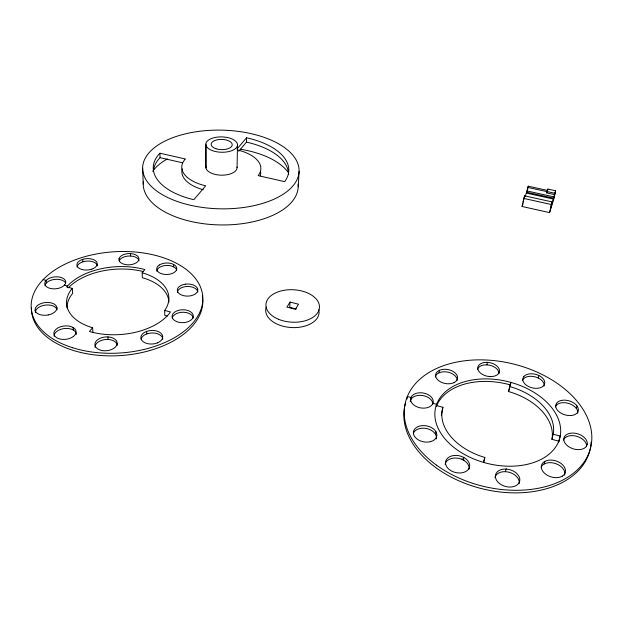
<?xml version="1.0" encoding="UTF-8"?>
<svg xmlns="http://www.w3.org/2000/svg" width="623" height="623" viewBox="0 0 623 623"><rect width="100%" height="100%" fill="white"/><g stroke="black" fill="none" stroke-linecap="round" stroke-linejoin="round"><path stroke-width="0.93" d="M237.028 167.034A15.622 7.842 1.2 0 1 222.878 175.164A15.622 7.842 1.2 0 1 205.933 167.961L205.847 144.139A15.832 7.686 1.4 0 1 229.233 137.963A15.832 7.686 1.4 0 1 230.518 151.116A15.832 7.686 1.4 0 1 205.948 145.151L205.847 144.139M205.933 167.961L205.948 145.151M237.067 167.548L237.503 144.832M238.702 151.288L246.451 142.13L246.56 137.784A67.775 34.07 1.2 0 1 284.664 181.659L258.148 175.608L258.49 175.18A39.537 19.858 1.2 0 0 237.885 150.05M290.038 302.069L286.946 307.108L295.473 309.273L298.51 304.211L290.038 302.069L289.742 307.365L296.314 309.031M298.207 186.791L299.079 171.317A78.233 39.342 1.2 0 0 182.726 134.521A78.233 39.342 1.2 0 0 180.787 202.646A78.233 39.342 1.2 0 0 299.079 171.317M406.983 399.07L407.349 396.508L411.001 397.482L410.635 400.044M559.555 438.639L559.353 439.713M439.051 372.827L439.456 370.303M436.341 406.009L436.614 404.296A63.928 42.185 13.6 0 1 509.084 381.907L512.931 382.989A63.928 42.185 13.6 0 1 560.474 434.395L559.999 437.144A63.928 42.185 13.6 0 1 484.92 462.796L480.738 461.542A63.928 42.185 13.6 0 1 435.789 406.897L436.614 404.296L432.923 403.315M435.547 434.387L435.968 431.801M436.209 405.503L442.922 407.294L441.738 413.524A56.607 37.551 13.7 0 0 441.388 415.113M509.645 386.525L511.288 387A56.81 37.473 13.6 0 1 553.426 432.837L553.201 434.208L560.209 436.069L558.909 441.193L551.923 439.332L552.157 437.961A56.607 37.551 13.7 0 0 510.221 392.046L508.586 391.571L510.868 382.397L508.586 391.571M463.247 460.023L463.738 457.414M486.906 364.868L487.388 362.36M522.074 206.486L524.566 195.848L552.095 201.907L550.639 208.152L554.922 193.356L554.525 194.61L546.737 192.904L547.017 191.565L547.827 189.073L555.599 190.77L553.894 198.776L549.556 212.599L522.074 206.486L523.047 203.76M523.429 201.688L523.6 200.793L523.149 202.07L524.566 195.848M525.267 196.549L528.242 186.207L547.547 190.412L547.827 189.073M527.128 191.915L528.242 186.207M483.775 462.655L484.834 457.453L482.677 456.799A56.81 37.473 13.6 0 1 442.595 408.4L442.922 407.294M549.556 212.599L552.095 201.907M554.525 194.61L555.599 190.77M505.455 471.673L506.032 469.064M538.249 377.99L538.817 375.482M544.191 463.979L544.829 461.386M551.923 439.332L553.201 434.208M576.368 408.493L577.023 405.962M483.362 462.352L484.834 457.453M546.737 192.904L547.547 190.412M167.268 316.095L164.791 315.448L164.659 310.441L165.391 309.382A51.242 30.184 -3.6 0 0 143.5 273.186L142.145 272.804L142.34 277.71L143.695 278.092A51.078 30.27 -3.7 0 1 168.965 301.945M142.145 272.804L144.847 269.572L143.368 269.175A57.659 33.977 -3.6 0 0 67.502 285.988L66.677 286.93L72.26 288.387L71.544 289.251A51.242 30.184 -3.6 0 0 90.865 327.215L92.609 327.745L92.991 332.83M92.609 327.745L89.447 331.506L90.724 331.864A57.659 33.977 -3.6 0 0 169.861 312.793L170.468 311.959L164.659 310.441M236.997 149.006L246.56 137.784M547.017 191.565L554.813 193.27M527.806 187.437L547.142 191.658M527.105 190.996L554.159 196.923M526.661 192.234L553.769 198.184M526.49 193.13L553.574 199.072M523.655 198.394L551.277 204.492M159.932 153.196L185.358 158.997L184.969 159.41A39.537 19.858 1.2 0 0 204.118 185.42L205.676 185.794L193.831 199.703A67.775 34.07 1.2 0 1 159.932 153.196L160.049 157.65A67.596 34.203 1.2 0 0 153.499 170.414M160.049 157.65L182.594 162.821M43.143 279.61L46.18 280.405L46.437 282.904M64.426 285.186L67.502 285.988L67.65 287.655M510.338 384.921L508.555 384.43A63.811 42.224 13.7 0 0 436.536 406.009M35.168 310.262L35.449 312.801M56.802 307.388L56.966 309.078M73.117 327.496L73.343 330.05M72.26 288.387L72.689 293.378L71.972 294.243A51.078 30.27 -3.7 0 0 67.004 307.902M82.719 259.37L82.906 261.824M107.919 336.911L108.083 339.465M130.48 253.584L130.589 256.014M146.662 331.397L146.755 333.936M142.644 168.288L143.228 184.026M205.847 167.447L205.831 166.933A15.622 7.842 1.2 0 1 205.886 166.419M173.583 264.417L173.63 266.854M197.584 288.683L197.6 291.151M172.244 317.971A10.583 6.464 -1.5 0 1 172.984 316.336L173.28 315.947A10.583 6.464 -1.5 0 1 186.137 312.536L186.775 312.676A10.583 6.464 -1.5 0 1 193.278 318.08M35.418 312.598A10.902 6.37 -6.3 0 1 45.526 305.083L46.227 305.013A10.902 6.37 -6.3 0 1 57.005 309.717M45.02 285.793A10.529 5.989 -5.4 0 1 46.266 283.083L46.608 282.717A10.529 5.989 -5.4 0 1 60.992 279.859L61.56 280.039A10.529 5.989 -5.4 0 1 65.703 283.247M76.318 334.442A11.152 6.736 -6.3 0 0 73.584 330.19L73.093 329.902A11.152 6.736 -6.3 0 0 58.57 330.252L58.009 330.564A11.152 6.736 -6.3 0 0 54.108 336.319M95.093 347.354A11.159 6.915 -5 0 1 95.319 345.539L95.498 345.087A11.159 6.915 -5 0 1 107.724 339.449L108.441 339.488A11.159 6.915 -5 0 1 117.319 345.329M202.81 299.85A85.826 50.775 -3.7 0 1 117.833 355.725A85.826 50.775 -3.7 0 1 31.438 307.894M202.335 295.793A85.826 50.775 -3.7 0 1 202.685 298.222M156.794 271.309A10.023 5.763 -1.5 0 1 158.912 267.781L159.324 267.485A10.023 5.763 -1.5 0 1 173.396 266.73L173.872 266.971A10.023 5.763 -1.5 0 1 176.737 270.226M68.343 287.826A57.565 34.024 -3.7 0 1 143.461 271.62M119.164 261.224A9.999 5.638 -2.6 0 1 130.269 255.998L130.916 256.03A9.999 5.638 -2.6 0 1 139.03 260.85M77.096 266.987A10.186 5.716 -4.1 0 1 82.61 261.917L83.209 261.73A10.186 5.716 -4.1 0 1 96.534 264.004L96.783 264.339A10.186 5.716 -4.1 0 1 97.375 265.764M141.047 339.2A10.934 6.806 -3 0 1 146.444 334.045L147.075 333.819A10.934 6.806 -3 0 1 160.913 335.665L161.295 336.023A10.934 6.806 -3 0 1 162.798 339.364M177.353 292.444A10.241 6.066 -1 0 1 184.572 286.767L185.218 286.658A10.241 6.066 -1 0 1 197.53 290.957L197.67 291.338A10.241 6.066 -1 0 1 197.818 292.125M477.467 369.33A11.004 6.915 12 0 1 486.555 364.852L487.256 364.883A11.004 6.915 12 0 1 498.961 372.725L499 373.185A11.004 6.915 12 0 1 498.992 373.644M559.127 440.617A63.811 42.224 13.7 0 1 558.597 442.408M435.267 377.071A11.082 7.126 10.4 0 1 438.779 372.951L439.324 372.71A11.082 7.126 10.4 0 1 454.673 375.412L455.109 375.825A11.082 7.126 10.4 0 1 457.142 380.466M413.353 433.335A11.821 8.13 10.5 0 1 420.743 428.351L421.467 428.258A11.821 8.13 10.5 0 1 435.399 434.13L435.687 434.652A11.821 8.13 10.5 0 1 436.264 438.935M522.424 380.598A11.191 6.993 14 0 1 523.047 379.36L523.336 378.979A11.191 6.993 14 0 1 537.929 377.842L538.568 378.145A11.191 6.993 14 0 1 544.136 385.987M445.134 464.392A12.234 8.582 13 0 1 447.003 460.911L447.454 460.498A12.234 8.582 13 0 1 462.905 459.844L463.582 460.202A12.234 8.582 13 0 1 469.127 469.072M591.095 442.166A95.163 63.048 13.7 0 1 486.828 489.834A95.163 63.048 13.7 0 1 405.628 402.894M410.253 401.726A11.393 7.569 9.7 0 1 410.541 400.27L410.728 399.81A11.393 7.569 9.7 0 1 424.676 395.979L425.377 396.197A11.393 7.569 9.7 0 1 432.853 404.179M541.169 467.032A12.405 8.364 17.5 0 1 543.91 464.135L544.471 463.831A12.405 8.364 17.5 0 1 560.303 466.004L560.895 466.471A12.405 8.364 17.5 0 1 564.827 473.612M564.788 474.165A12.405 8.364 17.5 0 1 564.547 475.24M494.981 477.42A12.468 8.675 15.9 0 1 505.066 471.658L505.853 471.697A12.468 8.675 15.9 0 1 518.897 480.286L519.06 480.87A12.468 8.675 15.9 0 1 519.084 483.76M563.441 440.009A12.063 7.842 17.3 0 1 575.27 435.944L576.034 436.116A12.063 7.842 17.3 0 1 586.593 446.185M555.327 406.998A11.588 7.32 15.9 0 1 560.186 403.097L560.817 402.949A11.588 7.32 15.9 0 1 576.189 408.252L576.54 408.735A11.588 7.32 15.9 0 1 577.638 413.205M464.057 460A63.694 42.271 13.7 0 1 461.9 458.769M318.758 309.647A26.719 16.284 3.1 0 1 291.673 327.558A26.719 16.284 3.1 0 1 266.286 306.991M246.451 142.13A67.596 34.203 1.2 0 1 288.558 174.487M260.655 172.003A39.436 19.936 1.2 0 1 260.258 175.896M203.324 189.766A39.436 19.936 1.2 0 1 182.251 168.833M298.113 184.198A77.501 39.864 1.1 0 1 220.176 224.934A77.501 39.864 1.1 0 1 143.391 181.394M152.705 171.27A72.323 37.193 1.1 0 1 167.346 158.951M240.361 149.247A72.323 37.193 1.1 0 1 288.27 172.369M117.171 343.67L117.101 344.13A11.175 6.908 -4.9 0 1 104.532 350.772L103.807 350.733A11.175 6.908 -4.9 0 1 95.132 342.969L95.303 342.525A11.175 6.908 -4.9 0 1 107.561 336.895L108.277 336.934A11.175 6.908 -4.9 0 1 117.171 343.67M119.032 258.786L118.97 259.152A10.015 5.623 -2.6 0 0 127.115 264.783L127.77 264.822A10.015 5.623 -2.6 0 0 138.664 260.25L138.804 259.884A10.015 5.623 -2.6 0 0 130.799 253.6L130.16 253.561A10.015 5.623 -2.6 0 0 119.032 258.786M587.248 444.129L587.154 444.635A12.086 7.834 17.3 0 1 573.534 448.926L572.771 448.685A12.086 7.834 17.3 0 1 563.831 438.428L563.94 437.93A12.086 7.834 17.3 0 1 575.948 433.382L576.711 433.553A12.086 7.834 17.3 0 1 587.248 444.129M433.016 403.081L432.837 403.548A11.409 7.562 9.7 0 1 420.214 407.831L419.481 407.668A11.409 7.562 9.7 0 1 410.907 397.708L411.094 397.248A11.409 7.562 9.7 0 1 425.065 393.425L425.766 393.643A11.409 7.562 9.7 0 1 433.016 403.081M192.499 318.485L192.219 318.875A10.607 6.456 -1.4 0 1 177.952 322.06L177.337 321.865A10.607 6.456 -1.4 0 1 172.929 313.828L173.225 313.439A10.607 6.456 -1.4 0 1 186.106 310.036L186.744 310.176A10.607 6.456 -1.4 0 1 192.499 318.485M468.589 469.08L468.239 469.547A12.25 8.574 12.9 0 1 451.706 471.097L451.021 470.723A12.25 8.574 12.9 0 1 447.462 458.294L447.914 457.882A12.25 8.574 12.9 0 1 463.395 457.235L464.073 457.601A12.25 8.574 12.9 0 1 468.589 469.08M523.888 376.463L523.593 376.845A11.214 6.985 13.9 0 0 528.335 386.424L528.974 386.735A11.214 6.985 13.9 0 0 543.038 386.276L543.412 385.925A11.214 6.985 13.9 0 0 539.136 375.638L538.506 375.334A11.214 6.985 13.9 0 0 523.888 376.463M64.597 285.007L64.262 285.365A10.544 5.973 -5.4 0 1 50.961 288.581L50.338 288.449A10.544 5.973 -5.4 0 1 46.009 280.591L46.351 280.225A10.544 5.973 -5.4 0 1 60.758 277.375L61.327 277.554A10.544 5.973 -5.4 0 1 64.597 285.007M73.327 336.537L72.829 336.895A11.175 6.728 -6.2 0 1 57.005 337.915L56.506 337.619A11.175 6.728 -6.2 0 1 57.76 328.01L58.321 327.698A11.175 6.728 -6.2 0 1 72.868 327.355L73.366 327.643A11.175 6.728 -6.2 0 1 73.327 336.537M159.254 265.04L158.834 265.336A10.038 5.747 -1.4 0 0 159.62 272.905L160.103 273.154A10.038 5.747 -1.4 0 0 173.412 272.929L173.887 272.664A10.038 5.747 -1.4 0 0 173.825 264.541L173.35 264.292A10.038 5.747 -1.4 0 0 159.254 265.04M562.335 476.12L561.775 476.431A12.429 8.364 17.5 0 1 544.533 473.254L544.011 472.74A12.429 8.364 17.5 0 1 544.549 461.542L545.109 461.238A12.429 8.364 17.5 0 1 560.973 463.419L561.572 463.878A12.429 8.364 17.5 0 1 562.335 476.12M454.081 382.584L453.536 382.834A11.105 7.118 10.4 0 1 438.958 380.887L438.452 380.497A11.105 7.118 10.4 0 1 439.184 370.428L439.729 370.179A11.105 7.118 10.4 0 1 455.101 372.881L455.538 373.302A11.105 7.118 10.4 0 1 454.081 382.584M157.323 342.923L156.685 343.156A10.957 6.798 -3 0 1 141.943 340.532L141.647 340.135A10.957 6.798 -3 0 1 146.343 331.506L146.973 331.28A10.957 6.798 -3 0 1 160.835 333.126L161.217 333.484A10.957 6.798 -3 0 1 157.323 342.923M91.799 269.167L91.192 269.354A10.202 5.708 -4 0 1 78.327 267.688L78 267.376A10.202 5.708 -4 0 1 82.415 259.464L83.015 259.277A10.202 5.708 -4 0 1 96.363 261.551L96.62 261.886A10.202 5.708 -4 0 1 91.799 269.167M430.571 441.645L429.87 441.816A11.845 8.122 10.5 0 1 414.334 436.053L414.046 435.524A11.845 8.122 10.5 0 1 421.14 425.766L421.864 425.673A11.845 8.122 10.5 0 1 435.827 431.537L436.116 432.058A11.845 8.122 10.5 0 1 430.571 441.645M561.448 400.418L560.817 400.566A11.611 7.312 15.9 0 0 556.814 409.389L557.157 409.879A11.611 7.312 15.9 0 0 571.369 415.494L572.054 415.409A11.611 7.312 15.9 0 0 577.202 406.204L576.851 405.713A11.611 7.312 15.9 0 0 561.448 400.418M48.205 314.965L47.496 315.09A10.926 6.362 -6.3 0 1 35.2 310.472L35.137 310.059A10.926 6.362 -6.3 0 1 45.261 302.552L45.97 302.49A10.926 6.362 -6.3 0 1 56.763 307.186L56.841 307.598A10.926 6.362 -6.3 0 1 48.205 314.965M185.187 284.189L184.54 284.306A10.256 6.059 -0.9 0 0 177.446 291.159L177.578 291.548A10.256 6.059 -0.9 0 0 188.668 296.065L189.337 296.003A10.256 6.059 -0.9 0 0 197.655 288.877L197.514 288.488A10.256 6.059 -0.9 0 0 185.187 284.189M506.421 469.088L505.635 469.049A12.491 8.667 15.8 0 0 495.355 476.502L495.394 477.086A12.491 8.667 15.8 0 0 508.773 487.015L509.575 487.054A12.491 8.667 15.8 0 0 519.66 478.262L519.504 477.67A12.491 8.667 15.8 0 0 506.421 469.088M490.231 376.604L489.514 376.565A11.027 6.908 11.9 0 1 477.973 369.548L477.849 369.081A11.027 6.908 11.9 0 1 487.038 362.345L487.739 362.384A11.027 6.908 11.9 0 1 499.467 370.21L499.506 370.677A11.027 6.908 11.9 0 1 490.231 376.604M72.595 347.72A85.966 50.704 -3.7 0 0 202.825 299.842A85.966 50.704 -3.7 0 0 75.562 259.674A85.966 50.704 -3.7 0 0 72.595 347.72M436.521 465.171A95.335 62.985 13.7 0 0 590.145 449.51A95.335 62.985 13.7 0 0 467.414 360.476A95.335 62.985 13.7 0 0 436.521 465.171M278.403 319.225A26.812 16.237 3.1 0 0 319.459 307.544A26.812 16.237 3.1 0 0 280.225 291.159A26.812 16.237 3.1 0 0 278.403 319.225M215.838 148.679A10.552 5.124 1.4 0 0 232.215 145.05A10.552 5.124 1.4 0 0 217.006 139.848A10.552 5.124 1.4 0 0 215.838 148.679"/></g></svg>
